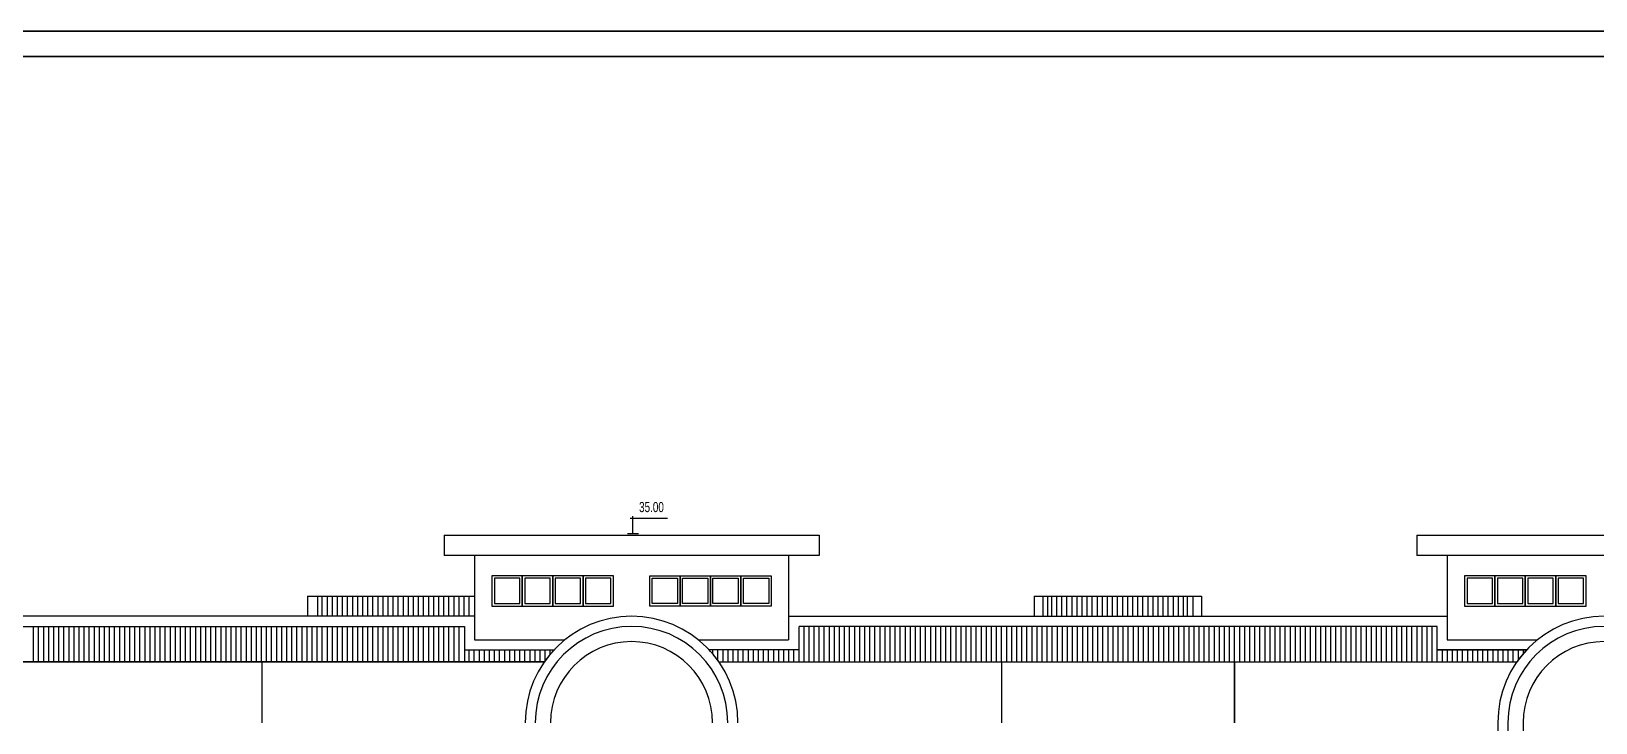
# Model space of a CAD drawing. Header units: millimetres. Extents: x 62416 to 146516, y -59332 to 68.
# Drawn here: x 93348 to 124230, y -13576 to 68 of the extents above; entities that cross this region are included whole.
import ezdxf

# ---------------------------------------------------------------- set-up
doc = ezdxf.new("R2010")
doc.units = ezdxf.units.MM
doc.header["$LTSCALE"] = 200
doc.header["$MEASUREMENT"] = 0
for name, color, linetype in [('BAO', 3, 'CONTINUOUS'), ('DIM', 4, 'CONTINUOUS'), ('MDUNG', 3, 'CONTINUOUS'), ('TEXT', 7, 'CONTINUOUS')]:
    doc.layers.add(name, color=color, linetype=linetype)
doc.layers.add('TUONG', color=3, linetype='CONTINUOUS', lineweight=30)
doc.styles.add('DIM', font='VHELVEN.TTF')

msp = doc.modelspace()

# ---------------------------------------------------------------- linework, layer by layer
at = {"layer": 'BAO', "color": 3, "linetype": 'Continuous'}
for p, q in [((98997.7, -11076.2), (98997.7, -11476.2)), ((113315.4, -11076.2), (113315.4, -11476.2)), ((116280, -11076.2), (116280, -11476.2))]:
    msp.add_line(p, q, dxfattribs=at)
at = {"layer": 'DIM', "color": 2, "linetype": 'Continuous'}
for p, q in [((103040.5, -10676.2), (102440.5, -10676.2)), ((102440.5, -10676.2), (102440.5, -11276.2)), ((102990.5, -10726.2), (102490.5, -10726.2)), ((102490.5, -10726.2), (102490.5, -11226.2)), ((102990.5, -11226.2), (102990.5, -10726.2)), ((103040.5, -11276.2), (103040.5, -10676.2)), ((103640.5, -10676.2), (103040.5, -10676.2)), ((103040.5, -10676.2), (103040.5, -11276.2)), ((103590.5, -10726.2), (103090.5, -10726.2)), ((103090.5, -10726.2), (103090.5, -11226.2)), ((103590.5, -11226.2), (103590.5, -10726.2)), ((103640.5, -11276.2), (103640.5, -10676.2)), ((104240.5, -10676.2), (103640.5, -10676.2)), ((103640.5, -10676.2), (103640.5, -11276.2)), ((104190.5, -10726.2), (103690.5, -10726.2)), ((103690.5, -10726.2), (103690.5, -11226.2)), ((104190.5, -11226.2), (104190.5, -10726.2)), ((104840.5, -10676.2), (104240.5, -10676.2)), ((104240.5, -10676.2), (104240.5, -11276.2)), ((104240.5, -11276.2), (104240.5, -10676.2)), ((104790.5, -10726.2), (104290.5, -10726.2)), ((104290.5, -10726.2), (104290.5, -11226.2)), ((104790.5, -11226.2), (104790.5, -10726.2)), ((104840.5, -11276.2), (104840.5, -10676.2)), ((105554.9, -10676.2), (106154.9, -10676.2)), ((105554.9, -11276.2), (105554.9, -10676.2)), ((105604.9, -10726.2), (106104.9, -10726.2)), ((105604.9, -11226.2), (105604.9, -10726.2)), ((106104.9, -10726.2), (106104.9, -11226.2)), ((106154.9, -10676.2), (106154.9, -11276.2)), ((106154.9, -10676.2), (106754.9, -10676.2)), ((106154.9, -11276.2), (106154.9, -10676.2)), ((106204.9, -10726.2), (106704.9, -10726.2)), ((106204.9, -11226.2), (106204.9, -10726.2)), ((106704.9, -10726.2), (106704.9, -11226.2)), ((106754.9, -10676.2), (107354.9, -10676.2)), ((106754.9, -11276.2), (106754.9, -10676.2)), ((106754.9, -10676.2), (106754.9, -11276.2)), ((106804.9, -10726.2), (107304.9, -10726.2)), ((106804.9, -11226.2), (106804.9, -10726.2)), ((107304.9, -10726.2), (107304.9, -11226.2)), ((107354.9, -10676.2), (107954.9, -10676.2)), ((107354.9, -11276.2), (107354.9, -10676.2)), ((107354.9, -10676.2), (107354.9, -11276.2)), ((107404.9, -10726.2), (107904.9, -10726.2)), ((107404.9, -11226.2), (107404.9, -10726.2)), ((107904.9, -10726.2), (107904.9, -11226.2)), ((107954.9, -10676.2), (107954.9, -11276.2)), ((122240.5, -10676.2), (121640.5, -10676.2)), ((121640.5, -10676.2), (121640.5, -11276.2)), ((122190.5, -10726.2), (121690.5, -10726.2)), ((121690.5, -10726.2), (121690.5, -11226.2)), ((122190.5, -11226.2), (122190.5, -10726.2)), ((122240.5, -11276.2), (122240.5, -10676.2)), ((122840.5, -10676.2), (122240.5, -10676.2)), ((122240.5, -10676.2), (122240.5, -11276.2)), ((122790.5, -10726.2), (122290.5, -10726.2)), ((122290.5, -10726.2), (122290.5, -11226.2)), ((122790.5, -11226.2), (122790.5, -10726.2)), ((123440.5, -10676.2), (122840.5, -10676.2)), ((122840.5, -10676.2), (122840.5, -11276.2)), ((122840.5, -11276.2), (122840.5, -10676.2)), ((123390.5, -10726.2), (122890.5, -10726.2)), ((122890.5, -10726.2), (122890.5, -11226.2)), ((123390.5, -11226.2), (123390.5, -10726.2)), ((123440.5, -11276.2), (123440.5, -10676.2)), ((124040.5, -10676.2), (123440.5, -10676.2)), ((123440.5, -10676.2), (123440.5, -11276.2)), ((123990.5, -10726.2), (123490.5, -10726.2)), ((123490.5, -10726.2), (123490.5, -11226.2)), ((123990.5, -11226.2), (123990.5, -10726.2)), ((124040.5, -11276.2), (124040.5, -10676.2)), ((102440.5, -11276.2), (103040.5, -11276.2)), ((102490.5, -11226.2), (102990.5, -11226.2)), ((103040.5, -11276.2), (103640.5, -11276.2)), ((103090.5, -11226.2), (103590.5, -11226.2)), ((103640.5, -11276.2), (104240.5, -11276.2)), ((103690.5, -11226.2), (104190.5, -11226.2)), ((104240.5, -11276.2), (104840.5, -11276.2)), ((104290.5, -11226.2), (104790.5, -11226.2)), ((106154.9, -11276.2), (105554.9, -11276.2)), ((106104.9, -11226.2), (105604.9, -11226.2)), ((106754.9, -11276.2), (106154.9, -11276.2)), ((106704.9, -11226.2), (106204.9, -11226.2)), ((107354.9, -11276.2), (106754.9, -11276.2)), ((107304.9, -11226.2), (106804.9, -11226.2)), ((107954.9, -11276.2), (107354.9, -11276.2)), ((107904.9, -11226.2), (107404.9, -11226.2)), ((121640.5, -11276.2), (122240.5, -11276.2)), ((121690.5, -11226.2), (122190.5, -11226.2)), ((122240.5, -11276.2), (122840.5, -11276.2)), ((122290.5, -11226.2), (122790.5, -11226.2)), ((122840.5, -11276.2), (123440.5, -11276.2)), ((122890.5, -11226.2), (123390.5, -11226.2)), ((123440.5, -11276.2), (124040.5, -11276.2)), ((123490.5, -11226.2), (123990.5, -11226.2))]:
    msp.add_line(p, q, dxfattribs=at)
at = {"layer": 'DIM', "color": 4}
for p, q in [((99092.8, -11476.2), (99092.8, -11076.2)), ((99192.8, -11476.2), (99192.8, -11076.2)), ((99292.8, -11476.2), (99292.8, -11076.2)), ((99392.8, -11476.2), (99392.8, -11076.2)), ((99492.8, -11476.2), (99492.8, -11076.2)), ((99592.8, -11476.2), (99592.8, -11076.2)), ((99692.8, -11476.2), (99692.8, -11076.2)), ((99792.8, -11476.2), (99792.8, -11076.2)), ((99892.8, -11476.2), (99892.8, -11076.2)), ((99992.8, -11476.2), (99992.8, -11076.2)), ((100092.8, -11476.2), (100092.8, -11076.2)), ((100192.8, -11476.2), (100192.8, -11076.2)), ((100292.8, -11476.2), (100292.8, -11076.2)), ((100392.8, -11476.2), (100392.8, -11076.2)), ((100492.8, -11476.2), (100492.8, -11076.2)), ((100592.8, -11476.2), (100592.8, -11076.2)), ((100692.8, -11476.2), (100692.8, -11076.2)), ((100792.8, -11476.2), (100792.8, -11076.2)), ((100892.8, -11476.2), (100892.8, -11076.2)), ((100992.8, -11476.2), (100992.8, -11076.2)), ((101092.8, -11476.2), (101092.8, -11076.2)), ((101192.8, -11476.2), (101192.8, -11076.2)), ((101292.8, -11476.2), (101292.8, -11076.2)), ((101392.8, -11476.2), (101392.8, -11076.2)), ((101492.8, -11476.2), (101492.8, -11076.2)), ((101592.8, -11476.2), (101592.8, -11076.2)), ((101692.8, -11476.2), (101692.8, -11076.2)), ((101792.8, -11476.2), (101792.8, -11076.2)), ((101892.8, -11476.2), (101892.8, -11076.2)), ((101992.8, -11476.2), (101992.8, -11076.2)), ((113411.9, -11476.2), (113411.9, -11076.2)), ((113492.8, -11476.2), (113492.8, -11076.2)), ((113592.8, -11476.2), (113592.8, -11076.2)), ((113692.8, -11476.2), (113692.8, -11076.2)), ((113792.8, -11476.2), (113792.8, -11076.2)), ((113892.8, -11476.2), (113892.8, -11076.2)), ((113992.8, -11476.2), (113992.8, -11076.2)), ((114092.8, -11476.2), (114092.8, -11076.2)), ((114192.8, -11476.2), (114192.8, -11076.2)), ((114292.8, -11476.2), (114292.8, -11076.2)), ((114392.8, -11476.2), (114392.8, -11076.2)), ((114492.8, -11476.2), (114492.8, -11076.2)), ((114592.8, -11476.2), (114592.8, -11076.2)), ((114692.8, -11476.2), (114692.8, -11076.2)), ((114792.8, -11476.2), (114792.8, -11076.2)), ((114892.8, -11476.2), (114892.8, -11076.2)), ((114992.8, -11476.2), (114992.8, -11076.2)), ((115092.8, -11476.2), (115092.8, -11076.2)), ((115192.8, -11476.2), (115192.8, -11076.2)), ((115292.8, -11476.2), (115292.8, -11076.2)), ((115392.8, -11476.2), (115392.8, -11076.2)), ((115492.8, -11476.2), (115492.8, -11076.2)), ((115592.8, -11476.2), (115592.8, -11076.2)), ((115692.8, -11476.2), (115692.8, -11076.2)), ((115792.8, -11476.2), (115792.8, -11076.2)), ((115892.8, -11476.2), (115892.8, -11076.2)), ((115992.8, -11476.2), (115992.8, -11076.2)), ((116092.8, -11476.2), (116092.8, -11076.2)), ((116173.6, -11476.2), (116173.6, -11076.2)), ((89297.7, -11676.2), (98997.7, -11676.2)), ((93392.8, -12376.2), (93392.8, -11676.2)), ((93492.8, -12376.2), (93492.8, -11676.2)), ((93592.8, -12376.2), (93592.8, -11676.2)), ((93692.8, -12376.2), (93692.8, -11676.2)), ((93792.8, -12376.2), (93792.8, -11676.2)), ((93892.8, -12376.2), (93892.8, -11676.2)), ((93992.8, -12376.2), (93992.8, -11676.2)), ((94092.8, -12376.2), (94092.8, -11676.2)), ((94192.8, -12376.2), (94192.8, -11676.2)), ((94292.8, -12376.2), (94292.8, -11676.2)), ((94392.8, -12376.2), (94392.8, -11676.2)), ((94492.8, -12376.2), (94492.8, -11676.2)), ((94592.8, -12376.2), (94592.8, -11676.2)), ((94692.8, -12376.2), (94692.8, -11676.2)), ((94792.8, -12376.2), (94792.8, -11676.2)), ((94892.8, -12376.2), (94892.8, -11676.2)), ((94992.8, -12376.2), (94992.8, -11676.2)), ((95092.8, -12376.2), (95092.8, -11676.2)), ((95192.8, -12376.2), (95192.8, -11676.2)), ((95292.8, -12376.2), (95292.8, -11676.2)), ((95392.8, -12376.2), (95392.8, -11676.2)), ((95492.8, -12376.2), (95492.8, -11676.2)), ((95592.8, -12376.2), (95592.8, -11676.2)), ((95692.8, -12376.2), (95692.8, -11676.2)), ((95792.8, -12376.2), (95792.8, -11676.2)), ((95892.8, -12376.2), (95892.8, -11676.2)), ((95992.8, -12376.2), (95992.8, -11676.2)), ((96092.8, -12376.2), (96092.8, -11676.2)), ((96192.8, -12376.2), (96192.8, -11676.2)), ((96292.8, -12376.2), (96292.8, -11676.2)), ((96392.8, -12376.2), (96392.8, -11676.2)), ((96492.8, -12376.2), (96492.8, -11676.2)), ((96592.8, -12376.2), (96592.8, -11676.2)), ((96692.8, -12376.2), (96692.8, -11676.2)), ((96792.8, -12376.2), (96792.8, -11676.2)), ((96892.8, -12376.2), (96892.8, -11676.2)), ((96992.8, -12376.2), (96992.8, -11676.2)), ((97092.8, -12376.2), (97092.8, -11676.2)), ((97192.8, -12376.2), (97192.8, -11676.2)), ((97292.8, -12376.2), (97292.8, -11676.2)), ((97392.8, -12376.2), (97392.8, -11676.2)), ((97492.8, -12376.2), (97492.8, -11676.2)), ((97592.8, -12376.2), (97592.8, -11676.2)), ((97692.8, -12376.2), (97692.8, -11676.2)), ((97792.8, -12376.2), (97792.8, -11676.2)), ((97892.8, -12376.2), (97892.8, -11676.2)), ((97992.8, -12376.2), (97992.8, -11676.2)), ((98092.8, -12376.2), (98092.8, -11676.2)), ((98192.8, -12376.2), (98192.8, -11676.2)), ((98292.8, -12376.2), (98292.8, -11676.2)), ((98392.8, -12376.2), (98392.8, -11676.2)), ((98492.8, -12376.2), (98492.8, -11676.2)), ((98592.8, -12376.2), (98592.8, -11676.2)), ((98692.8, -12376.2), (98692.8, -11676.2)), ((98792.8, -12376.2), (98792.8, -11676.2)), ((98892.8, -12376.2), (98892.8, -11676.2)), ((98992.8, -12376.2), (98992.8, -11676.2)), ((99092.8, -12376.2), (99092.8, -11676.2)), ((99192.8, -12376.2), (99192.8, -11676.2)), ((99292.8, -12376.2), (99292.8, -11676.2)), ((99392.8, -12376.2), (99392.8, -11676.2)), ((99492.8, -12376.2), (99492.8, -11676.2)), ((99592.8, -12376.2), (99592.8, -11676.2)), ((99692.8, -12376.2), (99692.8, -11676.2)), ((99792.8, -12376.2), (99792.8, -11676.2)), ((99892.8, -12376.2), (99892.8, -11676.2)), ((99992.8, -12376.2), (99992.8, -11676.2)), ((100092.8, -12376.2), (100092.8, -11676.2)), ((100192.8, -12376.2), (100192.8, -11676.2)), ((100292.8, -12376.2), (100292.8, -11676.2)), ((100392.8, -12376.2), (100392.8, -11676.2)), ((100492.8, -12376.2), (100492.8, -11676.2)), ((100592.8, -12376.2), (100592.8, -11676.2)), ((100692.8, -12376.2), (100692.8, -11676.2)), ((100792.8, -12376.2), (100792.8, -11676.2)), ((100892.8, -12376.2), (100892.8, -11676.2)), ((100992.8, -12376.2), (100992.8, -11676.2)), ((101092.8, -12376.2), (101092.8, -11676.2)), ((101192.8, -12376.2), (101192.8, -11676.2)), ((101292.8, -12376.2), (101292.8, -11676.2)), ((101392.8, -12376.2), (101392.8, -11676.2)), ((101492.8, -12376.2), (101492.8, -11676.2)), ((101592.8, -12376.2), (101592.8, -11676.2)), ((101692.8, -12376.2), (101692.8, -11676.2)), ((101792.8, -12376.2), (101792.8, -11676.2)), ((108502.7, -12376.2), (108502.7, -11676.2)), ((108602.7, -12376.2), (108602.7, -11676.2)), ((108702.7, -12376.2), (108702.7, -11676.2)), ((108802.7, -12376.2), (108802.7, -11676.2)), ((108902.7, -12376.2), (108902.7, -11676.2)), ((109002.7, -12376.2), (109002.7, -11676.2)), ((109102.7, -12376.2), (109102.7, -11676.2)), ((109202.7, -12376.2), (109202.7, -11676.2)), ((109302.7, -12376.2), (109302.7, -11676.2)), ((109402.7, -12376.2), (109402.7, -11676.2)), ((109502.7, -12376.2), (109502.7, -11676.2)), ((109602.7, -12376.2), (109602.7, -11676.2)), ((109702.7, -12376.2), (109702.7, -11676.2)), ((109802.7, -12376.2), (109802.7, -11676.2)), ((109902.7, -12376.2), (109902.7, -11676.2)), ((110002.7, -12376.2), (110002.7, -11676.2)), ((110102.7, -12376.2), (110102.7, -11676.2)), ((110202.7, -12376.2), (110202.7, -11676.2)), ((110302.7, -12376.2), (110302.7, -11676.2)), ((110402.7, -12376.2), (110402.7, -11676.2)), ((110502.7, -12376.2), (110502.7, -11676.2)), ((110602.7, -12376.2), (110602.7, -11676.2)), ((110702.7, -12376.2), (110702.7, -11676.2)), ((110802.7, -12376.2), (110802.7, -11676.2)), ((110902.7, -12376.2), (110902.7, -11676.2)), ((111002.7, -12376.2), (111002.7, -11676.2)), ((111102.7, -12376.2), (111102.7, -11676.2)), ((111202.7, -12376.2), (111202.7, -11676.2)), ((111302.7, -12376.2), (111302.7, -11676.2)), ((111402.7, -12376.2), (111402.7, -11676.2)), ((111502.7, -12376.2), (111502.7, -11676.2)), ((111602.7, -12376.2), (111602.7, -11676.2)), ((111702.7, -12376.2), (111702.7, -11676.2)), ((111802.7, -12376.2), (111802.7, -11676.2)), ((111902.7, -12376.2), (111902.7, -11676.2)), ((112002.7, -12376.2), (112002.7, -11676.2)), ((112102.7, -12376.2), (112102.7, -11676.2)), ((112202.7, -12376.2), (112202.7, -11676.2)), ((112302.7, -12376.2), (112302.7, -11676.2)), ((112402.7, -12376.2), (112402.7, -11676.2)), ((112502.7, -12376.2), (112502.7, -11676.2)), ((112602.7, -12376.2), (112602.7, -11676.2)), ((112702.7, -12376.2), (112702.7, -11676.2)), ((112802.7, -12376.2), (112802.7, -11676.2)), ((112902.7, -12376.2), (112902.7, -11676.2)), ((113002.7, -12376.2), (113002.7, -11676.2)), ((113102.7, -12376.2), (113102.7, -11676.2)), ((113202.7, -12376.2), (113202.7, -11676.2)), ((113302.7, -12376.2), (113302.7, -11676.2)), ((113402.7, -12376.2), (113402.7, -11676.2)), ((113502.7, -12376.2), (113502.7, -11676.2)), ((113602.7, -12376.2), (113602.7, -11676.2)), ((113702.7, -12376.2), (113702.7, -11676.2)), ((113802.7, -12376.2), (113802.7, -11676.2)), ((113902.7, -12376.2), (113902.7, -11676.2)), ((114002.7, -12376.2), (114002.7, -11676.2)), ((114102.7, -12376.2), (114102.7, -11676.2)), ((114202.7, -12376.2), (114202.7, -11676.2)), ((114302.7, -12376.2), (114302.7, -11676.2)), ((114402.7, -12376.2), (114402.7, -11676.2)), ((114502.7, -12376.2), (114502.7, -11676.2)), ((114602.7, -12376.2), (114602.7, -11676.2)), ((114702.7, -12376.2), (114702.7, -11676.2)), ((114802.7, -12376.2), (114802.7, -11676.2)), ((114902.7, -12376.2), (114902.7, -11676.2)), ((115002.7, -12376.2), (115002.7, -11676.2)), ((115102.7, -12376.2), (115102.7, -11676.2)), ((115202.7, -12376.2), (115202.7, -11676.2)), ((115302.7, -12376.2), (115302.7, -11676.2)), ((115402.7, -12376.2), (115402.7, -11676.2)), ((115502.7, -12376.2), (115502.7, -11676.2)), ((115602.7, -12376.2), (115602.7, -11676.2)), ((115702.7, -12376.2), (115702.7, -11676.2)), ((115802.7, -12376.2), (115802.7, -11676.2)), ((115902.7, -12376.2), (115902.7, -11676.2)), ((116002.7, -12376.2), (116002.7, -11676.2)), ((116102.7, -12376.2), (116102.7, -11676.2)), ((116202.7, -12376.2), (116202.7, -11676.2)), ((116302.7, -12376.2), (116302.7, -11676.2)), ((116402.7, -12376.2), (116402.7, -11676.2)), ((116502.7, -12376.2), (116502.7, -11676.2)), ((116602.7, -12376.2), (116602.7, -11676.2)), ((116702.7, -12376.2), (116702.7, -11676.2)), ((116802.7, -12376.2), (116802.7, -11676.2)), ((116902.7, -12376.2), (116902.7, -11676.2)), ((117002.7, -12376.2), (117002.7, -11676.2)), ((117102.7, -12376.2), (117102.7, -11676.2)), ((117202.7, -12376.2), (117202.7, -11676.2)), ((117302.7, -12376.2), (117302.7, -11676.2)), ((117402.7, -12376.2), (117402.7, -11676.2)), ((117502.7, -12376.2), (117502.7, -11676.2)), ((117602.7, -12376.2), (117602.7, -11676.2)), ((117702.7, -12376.2), (117702.7, -11676.2)), ((117802.7, -12376.2), (117802.7, -11676.2)), ((117902.7, -12376.2), (117902.7, -11676.2)), ((118002.7, -12376.2), (118002.7, -11676.2)), ((118102.7, -12376.2), (118102.7, -11676.2)), ((118202.7, -12376.2), (118202.7, -11676.2)), ((118302.7, -12376.2), (118302.7, -11676.2)), ((118402.7, -12376.2), (118402.7, -11676.2)), ((118502.7, -12376.2), (118502.7, -11676.2)), ((118602.7, -12376.2), (118602.7, -11676.2)), ((118702.7, -12376.2), (118702.7, -11676.2)), ((118802.7, -12376.2), (118802.7, -11676.2)), ((118902.7, -12376.2), (118902.7, -11676.2)), ((119002.7, -12376.2), (119002.7, -11676.2)), ((119102.7, -12376.2), (119102.7, -11676.2)), ((119202.7, -12376.2), (119202.7, -11676.2)), ((119302.7, -12376.2), (119302.7, -11676.2)), ((119402.7, -12376.2), (119402.7, -11676.2)), ((119502.7, -12376.2), (119502.7, -11676.2)), ((119602.7, -12376.2), (119602.7, -11676.2)), ((119702.7, -12376.2), (119702.7, -11676.2)), ((119802.7, -12376.2), (119802.7, -11676.2)), ((119902.7, -12376.2), (119902.7, -11676.2)), ((120002.7, -12376.2), (120002.7, -11676.2)), ((120102.7, -12376.2), (120102.7, -11676.2)), ((120202.7, -12376.2), (120202.7, -11676.2)), ((120302.7, -12376.2), (120302.7, -11676.2)), ((120402.7, -12376.2), (120402.7, -11676.2)), ((120502.7, -12376.2), (120502.7, -11676.2)), ((120602.7, -12376.2), (120602.7, -11676.2)), ((120702.7, -12376.2), (120702.7, -11676.2)), ((120802.7, -12376.2), (120802.7, -11676.2)), ((120902.7, -12376.2), (120902.7, -11676.2)), ((121002.7, -12376.2), (121002.7, -11676.2)), ((101992.8, -12376.2), (101992.8, -12140.5)), ((102092.8, -12376.2), (102092.8, -12140.5)), ((102192.8, -12376.2), (102192.8, -12140.5)), ((102292.8, -12376.2), (102292.8, -12140.5)), ((102392.8, -12376.2), (102392.8, -12140.5)), ((102492.8, -12376.2), (102492.8, -12140.5)), ((102592.8, -12376.2), (102592.8, -12140.5)), ((102692.8, -12376.2), (102692.8, -12140.5)), ((102792.8, -12376.2), (102792.8, -12140.5)), ((102892.8, -12376.2), (102892.8, -12140.5)), ((102992.8, -12376.2), (102992.8, -12140.5)), ((103092.8, -12376.2), (103092.8, -12140.5)), ((103192.8, -12376.2), (103192.8, -12140.5)), ((103292.8, -12376.2), (103292.8, -12140.5)), ((103392.8, -12376.2), (103392.8, -12140.5)), ((103492.8, -12350.1), (103492.8, -12140.5)), ((103592.8, -12221.9), (103592.8, -12140.5)), ((106802.7, -12221.9), (106802.7, -12140.5)), ((106902.7, -12350.1), (106902.7, -12140.5)), ((107002.7, -12376.2), (107002.7, -12140.5)), ((107102.7, -12376.2), (107102.7, -12140.5)), ((107202.7, -12376.2), (107202.7, -12140.5)), ((107302.7, -12376.2), (107302.7, -12140.5)), ((107402.7, -12376.2), (107402.7, -12140.5)), ((107502.7, -12376.2), (107502.7, -12140.5)), ((107602.7, -12376.2), (107602.7, -12140.5)), ((107702.7, -12376.2), (107702.7, -12140.5)), ((107802.7, -12376.2), (107802.7, -12140.5)), ((107902.7, -12376.2), (107902.7, -12140.5)), ((108002.7, -12376.2), (108002.7, -12140.5)), ((108102.7, -12376.2), (108102.7, -12140.5)), ((108202.7, -12376.2), (108202.7, -12140.5)), ((108302.7, -12376.2), (108302.7, -12140.5)), ((108402.7, -12376.2), (108402.7, -12140.5)), ((121102.7, -12376.2), (121102.7, -12140.5)), ((121202.7, -12376.2), (121202.7, -12140.5)), ((121302.7, -12376.2), (121302.7, -12140.5)), ((121402.7, -12376.2), (121402.7, -12140.5)), ((121502.7, -12376.2), (121502.7, -12140.5)), ((121602.7, -12376.2), (121602.7, -12140.5)), ((121702.7, -12376.2), (121702.7, -12140.5)), ((121802.7, -12376.2), (121802.7, -12140.5)), ((121902.7, -12376.2), (121902.7, -12140.5)), ((122002.7, -12376.2), (122002.7, -12140.5)), ((122102.7, -12376.2), (122102.7, -12140.5)), ((122202.7, -12376.2), (122202.7, -12140.5)), ((122302.7, -12376.2), (122302.7, -12140.5)), ((122402.7, -12376.2), (122402.7, -12140.5)), ((122502.7, -12376.2), (122502.7, -12140.5)), ((122602.7, -12376.2), (122602.7, -12140.5)), ((122702.7, -12336.5), (122702.7, -12140.5)), ((122802.7, -12210.2), (122802.7, -12140.5))]:
    msp.add_line(p, q, dxfattribs=at)
at = {"layer": 'DIM'}
msp.add_line((101897.7, -12140.5), (101897.7, -12376.2), dxfattribs=at)
at = {"layer": 'DIM', "color": 4}
for centre, start, end in [((105197.7, -13576.2), 136.86863, 145.1501), ((105197.7, -13576.2), 34.8499, 43.13137), ((124397.7, -13576.2), 136.86863, 145.1501)]:
    msp.add_arc(centre, 2100, start, end, dxfattribs=at)
at = {"layer": 'MDUNG', "color": 3}
for p, q in [((101497.7, -9876.2), (108897.7, -9876.2)), ((101497.7, -9876.2), (101497.7, -10276.2)), ((101497.7, -9876.2), (108897.7, -9876.2)), ((108897.7, -9876.2), (108897.7, -10276.2)), ((120697.7, -9876.2), (128097.7, -9876.2)), ((120697.7, -9876.2), (120697.7, -10276.2)), ((120697.7, -9876.2), (128097.7, -9876.2)), ((108897.7, -10276.2), (101497.7, -10276.2)), ((102097.7, -10276.2), (102097.7, -11940.5)), ((108297.7, -10276.2), (108297.7, -11940.5)), ((128097.7, -10276.2), (120697.7, -10276.2)), ((121297.7, -10276.2), (121297.7, -11940.5)), ((98797.7, -11076.2), (102097.7, -11076.2)), ((98797.7, -11076.2), (98797.7, -11476.2)), ((113147.7, -11076.2), (116447.7, -11076.2)), ((113147.7, -11076.2), (113147.7, -11476.2)), ((116447.7, -11076.2), (116447.7, -11476.2)), ((102097.7, -11476.2), (89097.7, -11476.2)), ((89297.7, -11676.2), (101897.7, -11676.2)), ((98997.7, -11676.2), (101897.7, -11676.2)), ((101897.7, -11676.2), (101897.7, -12140.5)), ((108297.7, -11476.2), (121297.7, -11476.2)), ((111397.7, -11676.2), (108502.7, -11676.2)), ((121097.7, -11676.2), (108502.7, -11676.2)), ((121097.7, -11676.2), (111397.7, -11676.2)), ((121097.7, -12140.5), (121097.7, -11676.2)), ((102097.7, -11940.5), (103880.7, -11940.5)), ((106514.7, -11940.5), (108297.7, -11940.5)), ((121297.7, -11940.5), (123080.7, -11940.5)), ((101897.7, -12140.5), (103665.2, -12140.5)), ((101897.7, -12140.5), (103665.2, -12140.5)), ((108497.7, -12140.5), (106730.3, -12140.5)), ((121097.7, -12140.5), (122865.2, -12140.5)), ((122865.2, -12140.5), (121097.7, -12140.5)), ((87721.1, -12376.2), (103474.3, -12376.2)), ((103474.3, -12376.2), (87721.1, -12376.2)), ((97897.7, -12376.2), (97897.7, -13576.2)), ((106921.1, -12376.2), (122674.3, -12376.2)), ((106921.1, -12376.2), (122674.3, -12376.2)), ((112497.7, -12376.2), (112497.7, -13576.2)), ((117097.7, -13576.2), (117097.7, -12376.2)), ((117097.7, -12376.2), (117097.7, -13576.2)), ((122297.7, -13576.2), (122297.7, -16726.2)), ((122497.7, -13576.2), (122497.7, -16726.2)), ((122797.7, -13576.2), (122797.7, -14126.2))]:
    msp.add_line(p, q, dxfattribs=at)
for centre, radius in [((105197.7, -13576.2), 2100), ((105197.7, -13576.2), 1900), ((124397.7, -13576.2), 2100), ((124397.7, -13576.2), 1900), ((105197.7, -13576.2), 1600), ((124397.7, -13576.2), 1600)]:
    msp.add_arc(centre, radius, 0, 180, dxfattribs=at)
at = {"layer": 'TEXT'}
for p, q in [((105169.6, -9540), (105907.4, -9540)), ((105225.4, -9692), (105225.4, -9501.6)), ((105116.8, -9842), (105333.9, -9842)), ((105116.8, -9876.6), (105333.9, -9876.6)), ((105225.4, -9842), (105225.4, -9692))]:
    msp.add_line(p, q, dxfattribs=at)
at = {"layer": 'TUONG', "color": 3, "linetype": 'Continuous'}
for points in [[(62416, -59331.5), (62416, 68.5), (146516, 68.5), (146516, -59331.5), (62416, -59331.5)], [(62916, -58831.5), (62916, -431.5), (146016, -431.5), (146016, -58831.5)]]:
    msp.add_lwpolyline(points, close=True, dxfattribs=at)

# ---------------------------------------------------------------- texts
at = {"layer": 'TEXT', "color": 7, "style": 'DIM', "width": 0.7}
msp.add_attdef('35.00', (105345.6, -9420.5), '', height=200, dxfattribs=at)

doc.saveas('drawing.dxf')
